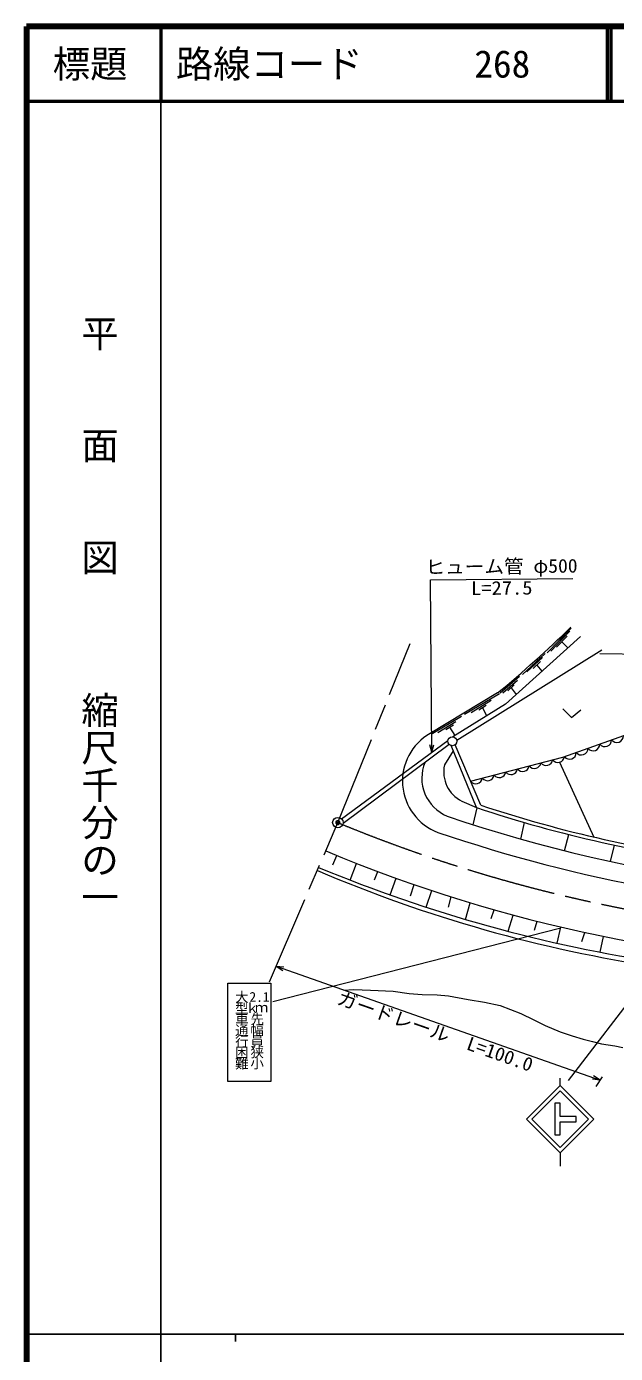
# Model space of a CAD drawing. Units: millimetres at full size, sheet at 1:1000; details may follow other scales. Extents: x 40000 to 680000, y 20000 to 380000.
# Drawn here: x 40000 to 118859, y 202409 to 380000 of the extents above; entities that cross this region are included whole.
import ezdxf
from ezdxf.enums import TextEntityAlignment as Align

# ---------------------------------------------------------------- set-up
doc = ezdxf.new("R2010")
doc.units = ezdxf.units.MM
doc.header["$LTSCALE"] = 1000
doc.header["$PDMODE"] = 32
doc.header["$PDSIZE"] = 500
doc.linetypes.add('CHAIN', pattern=[18.5, 12, -1.5, 3.5, -1.5])
for name, color, linetype, lineweight in [('M-BGD', 7, 'Continuous', 13), ('M-BGD-HTXT', 7, 'Continuous', 13), ('M-BGD-OTRS1', 7, 'Continuous', 13), ('M-BMK', 2, 'CHAIN', 13), ('M-BMK-SRVR', 3, 'Continuous', 13), ('M-STR-HTXT', 7, 'Continuous', 13), ('M-TTL', 2, 'Continuous', 140), ('M-TTL-BAND', 7, 'Continuous', 25), ('M-TTL-LINE', 7, 'Continuous', 50), ('M-TTL-TXT', 7, 'Continuous', 13)]:
    doc.layers.add(name, color=color, linetype=linetype, lineweight=lineweight)
doc.layers.add('M-OTRS', color=6, linetype='Continuous')
doc.styles.add('@ＭＳ ゴシック', font='')
doc.styles.add('ＭＳ ゴシック', font='')
doc.styles.get('@ＭＳ ゴシック').set_extended_font_data('@MS Gothic')
doc.styles.get('ＭＳ ゴシック').set_extended_font_data('MS Gothic')

msp = doc.modelspace()

# ---------------------------------------------------------------- linework, layer by layer
at = {"layer": 'M-BGD'}
for p, q in [((109723, 296177), (112922, 299499)), ((110211, 296414), (112746, 299086)), ((110982, 296925), (112403, 298392)), ((114161, 298350), (104130, 289320)), ((111693, 297658), (112496, 296851)), ((117041, 296556), (97606, 284463)), ((106402, 293293), (109430, 296105)), ((107001, 293622), (109089, 295573)), ((107833, 294061), (108806, 295020)), ((108319, 294540), (109000, 293704)), ((106028, 293008), (103412, 290776)), ((103796, 290834), (105747, 292542)), ((104433, 291097), (105314, 291886)), ((104874, 291491), (105577, 290622)), ((103071, 290806), (94053, 285389)), ((98640, 287951), (103336, 290731)), ((99527, 288213), (102217, 289866)), ((104130, 289320), (97103, 284946)), ((100553, 288543), (101549, 289178)), ((101051, 288861), (101590, 287738)), ((111829, 288692), (112967, 287506)), ((112967, 287506), (114225, 288543)), ((98232, 287670), (94159, 285232)), ((95067, 285497), (97498, 286988)), ((96147, 285907), (97165, 286536)), ((96656, 286221), (97353, 285102)), ((111802, 282206), (120735, 285383)), ((97143, 283070), (95961, 281174)), ((100240, 275474), (96856, 283774)), ((100834, 275789), (97378, 283874)), ((99460, 279003), (111802, 282206)), ((111376, 281546), (115969, 271524)), ((98284, 276324), (100240, 275474)), ((99815, 273174), (100350, 275438)), ((106174, 271258), (106693, 273465)), ((112046, 269691), (112595, 271864)), ((118180, 268255), (118716, 270436)), ((81000, 267815), (81556, 269044)), ((83320, 265768), (84190, 267992)), ((86614, 265792), (87031, 266907)), ((88682, 263775), (89484, 266008)), ((91414, 263653), (91897, 265159)), ((93513, 262131), (94252, 264363)), ((96512, 262138), (96870, 263516)), ((98777, 260500), (99397, 262735)), ((102215, 260616), (102594, 261799)), ((104472, 258917), (105165, 261088)), ((108002, 259070), (108380, 260250)), ((111048, 257320), (111555, 259477)), ((114353, 257540), (114749, 258754)), ((116831, 256113), (117262, 258223))]:
    msp.add_line(p, q, dxfattribs=at)
msp.add_lwpolyline([(82422, 251053), (83837, 251142), (86066, 251035), (89099, 250880), (91240, 250599), (92978, 250441), (94990, 250392), (96484, 250263), (99134, 249789), (101310, 249439), (103414, 248983), (106202, 247912), (107921, 247052), (109435, 246309), (111455, 245452), (113040, 244941), (114535, 244467), (115779, 244171), (116997, 243849), (118759, 243561), (119840, 243337)], dxfattribs=at)
msp.add_circle((97016, 284352), 600, dxfattribs=at)
for centre, radius, start, end in [((-2051, 417953), 164976, 309.58321, 314.16626), ((97671, 279011), 7332, 119.56542, 249.26312), ((117456, 284512), 884, 217.96209, 1.18861), ((119036, 285074), 884, 217.96209, 1.18861), ((112716, 282827), 884, 217.96209, 1.18861), ((114296, 283389), 884, 217.96209, 1.18861), ((115876, 283951), 884, 217.96209, 1.18861), ((98420, 279401), 5492, 157.13119, 247.56067), ((100254, 280248), 4392, 167.82848, 243.34258), ((104865, 280768), 884, 217.96209, 351.14016), ((106435, 281176), 884, 217.96209, 351.14016), ((108004, 281583), 884, 217.96209, 351.14016), ((109574, 281990), 884, 217.96209, 351.14016), ((111143, 282398), 884, 217.96209, 352.55996), ((100157, 279546), 884, 217.96209, 351.14016), ((101726, 279953), 884, 217.96209, 351.14016), ((103296, 280361), 884, 217.96209, 351.14016), ((155277, 440901), 174342, 251.59804, 263.07519), ((153542, 433825), 166594, 251.55538, 263.34921), ((160763, 463979), 200302, 251.23372, 274.15262), ((159952, 462211), 200824, 251.15233, 268.21973), ((157760, 456184), 202060, 247.38489, 269.20623), ((151723, 436989), 184861, 246.8149, 261.56656), ((153486, 446322), 193708, 247.42255, 261.63788)]:
    msp.add_arc(centre, radius, start, end, dxfattribs=at)
at = {"layer": 'M-BGD-HTXT'}
for p, q in [((72976, 249514), (111377, 259311)), ((112555, 238922), (126125, 256615)), ((66975, 238790), (66975, 251988)), ((106966, 233772), (111466, 238272)), ((111466, 238272), (111466, 239272)), ((111466, 238272), (115966, 233772)), ((107673, 233772), (111466, 237565)), ((111466, 237565), (115258, 233772)), ((111466, 235893), (110758, 235893)), ((110758, 235893), (110758, 231650)), ((111466, 234125), (111466, 235893)), ((111466, 229272), (106966, 233772)), ((111466, 229979), (107673, 233772)), ((113587, 234125), (111466, 234125)), ((115966, 233772), (111466, 229272)), ((115258, 233772), (111466, 229979)), ((111466, 231650), (111466, 233418)), ((111466, 233418), (113587, 233418)), ((113587, 233418), (113587, 234125)), ((110758, 231650), (111466, 231650)), ((111466, 229272), (111466, 227472))]:
    msp.add_line(p, q, dxfattribs=at)
msp.add_lwpolyline([(66975, 251988), (72723, 251988), (72723, 238790), (66975, 238790)], dxfattribs=at)
at = {"layer": 'M-BGD-OTRS1'}
for p, q in [((82167, 273965), (96424, 284453)), ((82382, 273362), (96584, 283936))]:
    msp.add_line(p, q, dxfattribs=at)
at = {"layer": 'M-BMK'}
for p, q in [((81688, 273455), (91375, 297417)), ((72541, 252142), (81688, 273455))]:
    msp.add_line(p, q, dxfattribs=at)
msp.add_arc((158300, 458738), 200498, 247.53572, 270.03085, dxfattribs=at)
at = {"layer": 'M-BMK-SRVR'}
msp.add_circle((81688, 273455), 700, dxfattribs=at)
at = {"layer": 'M-OTRS'}
msp.add_point((81688, 273455), dxfattribs=at)
at = {"layer": 'M-STR-HTXT'}
for p, q in [((94086, 305946), (113161, 306117)), ((94281, 282876), (94086, 305946)), ((138695, 295709), (116750, 296041)), ((94281, 282876), (94023, 283874)), ((94281, 282876), (94523, 283879)), ((73447, 254253), (116790, 239004)), ((73447, 254253), (74307, 253685)), ((73447, 254253), (74473, 254157)), ((116790, 239004), (115763, 239100)), ((116790, 239004), (115929, 239571)), ((117069, 239422), (116225, 238156))]:
    msp.add_line(p, q, dxfattribs=at)
at = {"layer": 'M-TTL'}
for p, q in [((40000, 380000), (40000, 20000)), ((680000, 380000), (40000, 380000))]:
    msp.add_line(p, q, dxfattribs=at)
at = {"layer": 'M-TTL-BAND'}
for p, q in [((58000, 370000), (58000, 20000)), ((40000, 205000), (579000, 205000)), ((68000, 205000), (68000, 204000))]:
    msp.add_line(p, q, dxfattribs=at)
at = {"layer": 'M-TTL-LINE'}
for p, q in [((58000, 380000), (58000, 370000)), ((117750, 380000), (117750, 370000)), ((118250, 380000), (118250, 370000)), ((40000, 370000), (680000, 370000))]:
    msp.add_line(p, q, dxfattribs=at)

# ---------------------------------------------------------------- texts
at = {"layer": 'M-BGD-HTXT', "style": 'ＭＳ ゴシック'}
for s, p in [('大', (67932, 249044)), ('2.1', (69849, 249074)), ('型', (67932, 247563)), ('ｋ', (69329, 247595)), ('ｍ', (70570, 247675)), ('車', (67932, 246081)), ('先', (69984, 246103)), ('通', (67932, 244600)), ('幅', (69984, 244622)), ('行', (67932, 243118)), ('困', (67932, 241637)), ('狭', (69984, 241659)), ('員', (69984, 243141)), ('難', (67932, 240155)), ('小', (69984, 240178))]:
    msp.add_text(s, height=1320, dxfattribs=at).set_placement(p, align=Align.BOTTOM_LEFT)
at = {"layer": 'M-STR-HTXT', "style": 'ＭＳ ゴシック', "width": 1.05}
msp.add_text('ヒューム管 φ500', height=1833, rotation=0.514, dxfattribs=at).set_placement((103621, 306282), align=Align.BOTTOM_CENTER)
at = {"layer": 'M-STR-HTXT', "style": 'ＭＳ ゴシック'}
for s, rotation, width, p in [('L=27.5', 0.514, 1.1, (103626, 305782)), ('ガードレール\u3000L=100.0', 340.617, 1.05, (95035, 246392))]:
    msp.add_text(s, height=1833, rotation=rotation, dxfattribs=dict(at, width=width)).set_placement(p, align=Align.TOP_CENTER)
at = {"layer": 'M-TTL-BAND', "style": '@ＭＳ ゴシック'}
for s, p in [('平\u3000\u3000面\u3000\u3000図', (49777, 306475)), ('縮尺千分の一', (49777, 261030))]:
    msp.add_text(s, height=3666, rotation=270, dxfattribs=at).set_placement(p, align=Align.MIDDLE_RIGHT)
at = {"layer": 'M-TTL-TXT', "style": 'ＭＳ ゴシック'}
msp.add_text('標題', height=3666, dxfattribs=at).set_placement((48500, 375000), align=Align.MIDDLE_CENTER)
msp.add_text('路線コード      268', height=3666, dxfattribs=at).set_placement((60000, 375000), align=Align.MIDDLE_LEFT)

doc.saveas('drawing.dxf')
